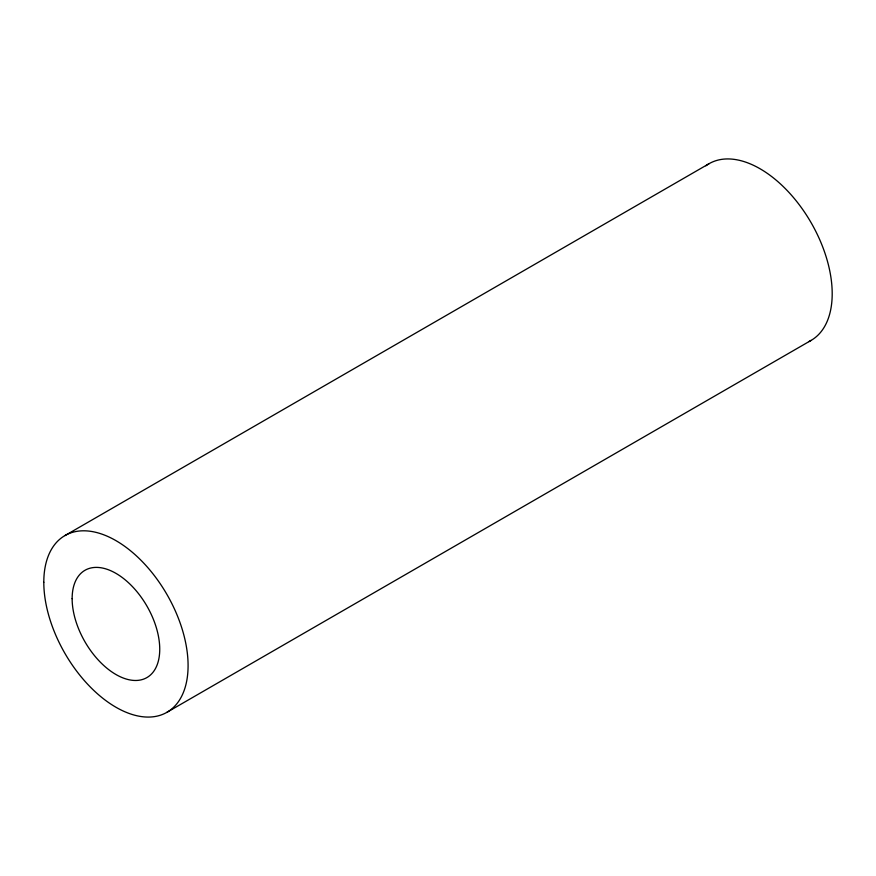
<?xml version="1.0" encoding="UTF-8"?>
<svg xmlns="http://www.w3.org/2000/svg" width="876" height="876" viewBox="0 0 876 876"><rect width="100%" height="100%" fill="white"/><g stroke="black" fill="none" stroke-linecap="round" stroke-linejoin="round"><path stroke-width="1.31" d="M64.933 535.586L709.045 163.702M166.955 712.298L811.067 340.414M705.837 165.816A102.021 58.9 60 0 1 810.508 221.65A102.021 58.9 60 0 1 808.811 341.607M43.8 582.288A102.021 58.9 60 0 0 152.008 716.907A102.021 58.9 60 0 0 152.008 572.619A102.021 58.9 60 0 0 43.8 582.288M72.139 598.647A61.944 35.763 60 0 0 137.839 680.378A61.944 35.763 60 0 0 137.839 592.778A61.944 35.763 60 0 0 72.139 598.647"/></g></svg>
